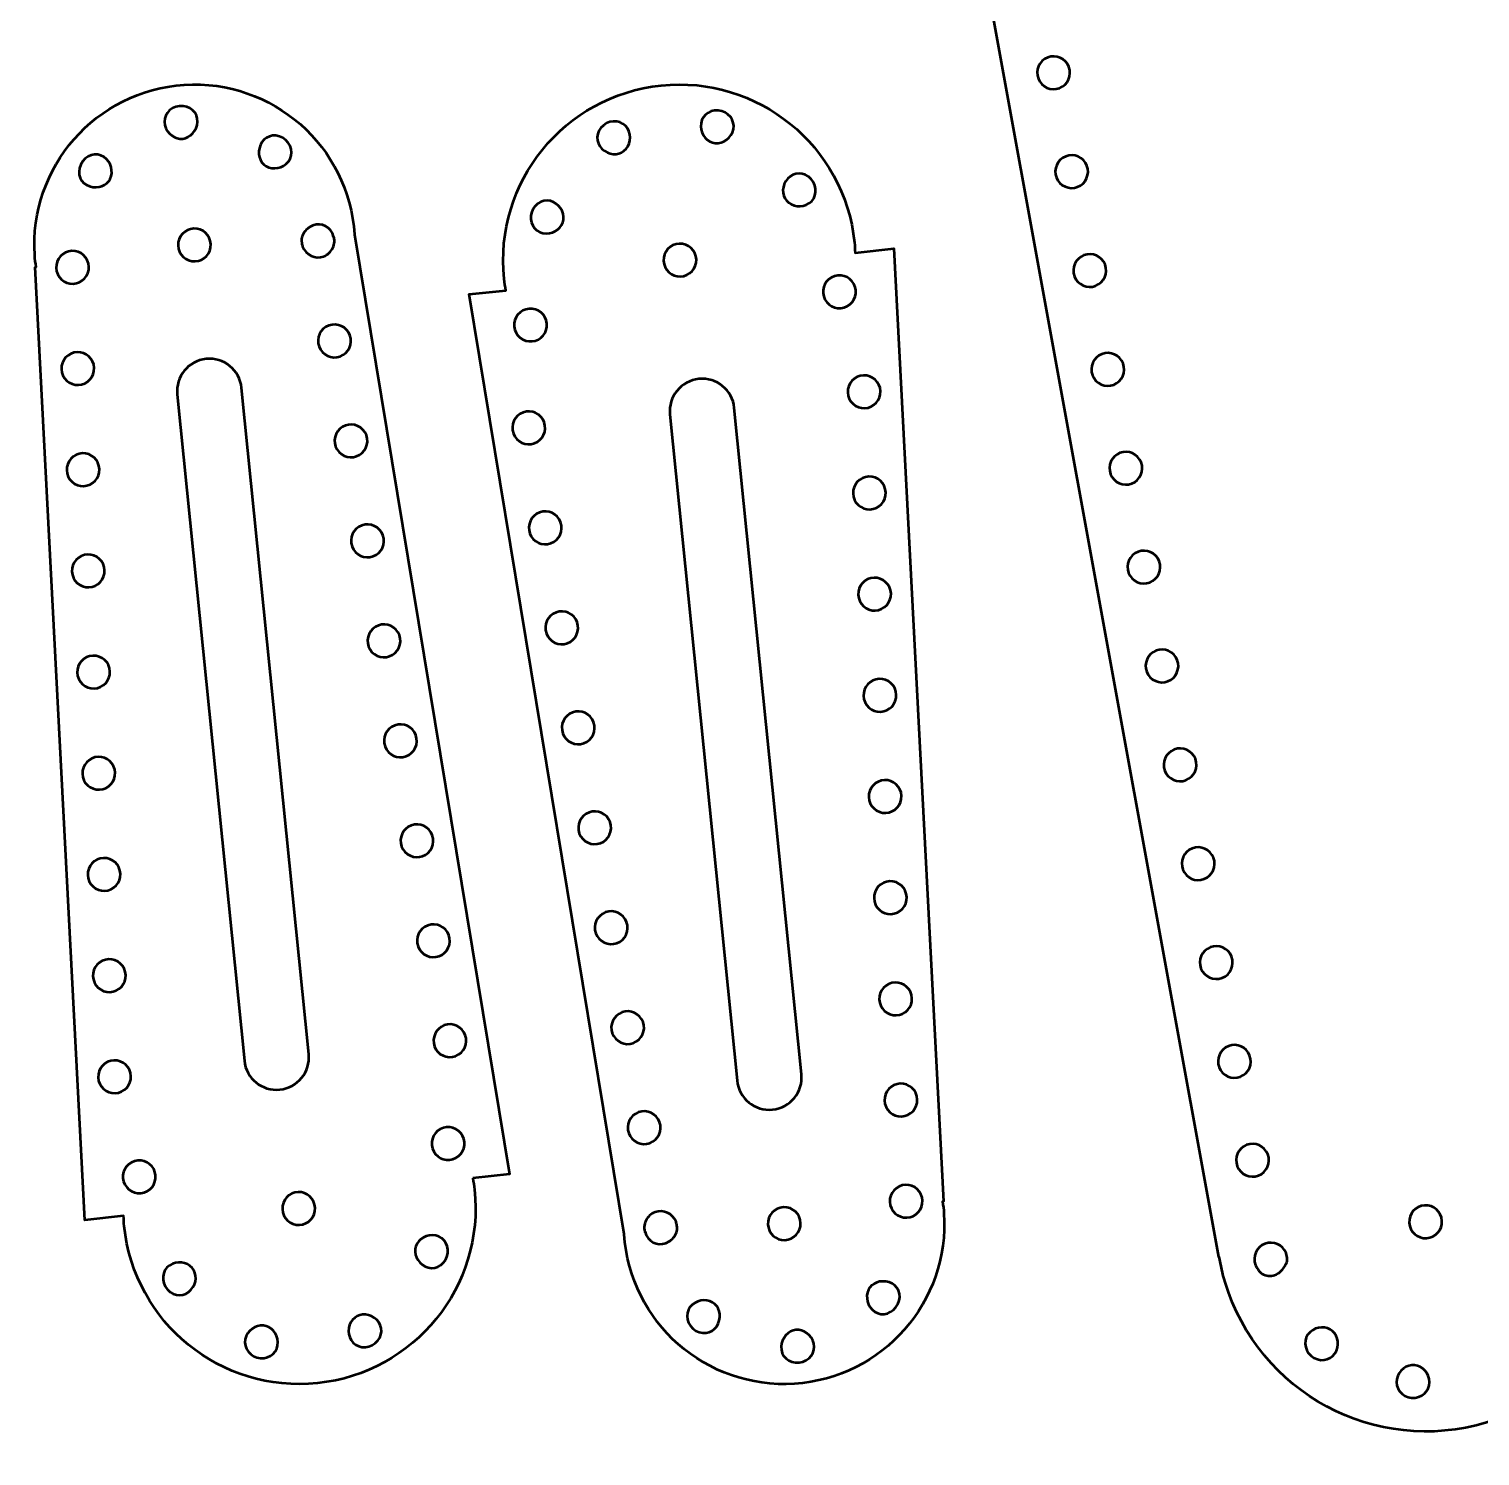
# Model space of a CAD drawing. Header units: inches. Extents: x 1.8 to 45.8, y -63.5 to -2.9.
# Drawn here: x 16.29 to 24.56, y -29.61 to -21.47 of the extents above; entities that cross this region are included whole.
import ezdxf

# ---------------------------------------------------------------- set-up
doc = ezdxf.new("R2010")
doc.units = ezdxf.units.IN
doc.header["$MEASUREMENT"] = 0
doc.layers.add('1', color=7, linetype='Continuous')
doc.layers.add('7', color=7, linetype='Continuous')

# ---------------------------------------------------------------- blocks, each defined once
blk = doc.blocks.new('block 55')
at = {"layer": '1', "color": 140, "lineweight": 50, "true_color": 0x00aeef}
blk.add_open_spline([(22.1651, -21.8105), (22.117, -21.829), (22.0629, -21.805), (22.0443, -21.7568), (22.0258, -21.7087), (22.0495, -21.6545), (22.0978, -21.636), (22.1459, -21.6174), (22.2, -21.6413), (22.2185, -21.6896), (22.2373, -21.7378), (22.2132, -21.792), (22.1651, -21.8105)], degree=3, knots=[0, 0, 0, 0, 1, 1, 1, 2, 2, 2, 3, 3, 3, 4, 4, 4, 4], dxfattribs=at)
blk = doc.blocks.new('block 56')
at = {"layer": '1', "color": 140, "lineweight": 50, "true_color": 0x00aeef}
blk.add_open_spline([(22.2681, -22.3741), (22.2199, -22.3926), (22.1657, -22.3687), (22.1472, -22.3204), (22.1287, -22.2723), (22.1524, -22.2181), (22.2009, -22.1996), (22.2488, -22.181), (22.303, -22.2048), (22.3215, -22.2532), (22.3402, -22.3014), (22.3162, -22.3555), (22.2681, -22.3741)], degree=3, knots=[0, 0, 0, 0, 1, 1, 1, 2, 2, 2, 3, 3, 3, 4, 4, 4, 4], dxfattribs=at)
blk = doc.blocks.new('block 57')
at = {"layer": '1', "color": 140, "lineweight": 50, "true_color": 0x00aeef}
blk.add_open_spline([(22.371, -22.9376), (22.3229, -22.9562), (22.2688, -22.9322), (22.2503, -22.8839), (22.2318, -22.8359), (22.2555, -22.7818), (22.3038, -22.7632), (22.3518, -22.7446), (22.4061, -22.7684), (22.4246, -22.8167), (22.4432, -22.865), (22.4192, -22.9191), (22.371, -22.9376)], degree=3, knots=[0, 0, 0, 0, 1, 1, 1, 2, 2, 2, 3, 3, 3, 4, 4, 4, 4], dxfattribs=at)
blk = doc.blocks.new('block 58')
at = {"layer": '1', "color": 140, "lineweight": 50, "true_color": 0x00aeef}
blk.add_open_spline([(22.474, -23.5012), (22.4259, -23.5198), (22.3718, -23.4958), (22.3532, -23.4475), (22.3348, -23.3995), (22.3585, -23.3453), (22.4069, -23.3267), (22.4549, -23.3082), (22.509, -23.332), (22.5276, -23.3803), (22.5463, -23.4285), (22.5222, -23.4827), (22.474, -23.5012)], degree=3, knots=[0, 0, 0, 0, 1, 1, 1, 2, 2, 2, 3, 3, 3, 4, 4, 4, 4], dxfattribs=at)
blk = doc.blocks.new('block 59')
at = {"layer": '1', "color": 140, "lineweight": 50, "true_color": 0x00aeef}
blk.add_open_spline([(22.5771, -24.0647), (22.529, -24.0834), (22.4748, -24.0594), (22.4563, -24.0111), (22.4378, -23.9631), (22.4615, -23.9089), (22.5099, -23.8903), (22.5579, -23.8717), (22.6121, -23.8956), (22.6306, -23.9438), (22.6493, -23.9921), (22.6253, -24.0463), (22.5771, -24.0647)], degree=3, knots=[0, 0, 0, 0, 1, 1, 1, 2, 2, 2, 3, 3, 3, 4, 4, 4, 4], dxfattribs=at)
blk = doc.blocks.new('block 60')
at = {"layer": '1', "color": 140, "lineweight": 50, "true_color": 0x00aeef}
blk.add_open_spline([(22.6801, -24.6284), (22.632, -24.6469), (22.5779, -24.623), (22.5593, -24.5747), (22.5408, -24.5266), (22.5645, -24.4725), (22.613, -24.4539), (22.6609, -24.4353), (22.7151, -24.4592), (22.7337, -24.5075), (22.7523, -24.5557), (22.7284, -24.6098), (22.6801, -24.6284)], degree=3, knots=[0, 0, 0, 0, 1, 1, 1, 2, 2, 2, 3, 3, 3, 4, 4, 4, 4], dxfattribs=at)
blk = doc.blocks.new('block 61')
at = {"layer": '1', "color": 140, "lineweight": 50, "true_color": 0x00aeef}
blk.add_open_spline([(22.7832, -25.1919), (22.7351, -25.2105), (22.681, -25.1865), (22.6624, -25.1383), (22.6439, -25.0902), (22.6677, -25.036), (22.716, -25.0174), (22.764, -24.9989), (22.8182, -25.0227), (22.8367, -25.071), (22.8555, -25.1193), (22.8314, -25.1734), (22.7832, -25.1919)], degree=3, knots=[0, 0, 0, 0, 1, 1, 1, 2, 2, 2, 3, 3, 3, 4, 4, 4, 4], dxfattribs=at)
blk = doc.blocks.new('block 62')
at = {"layer": '1', "color": 140, "lineweight": 50, "true_color": 0x00aeef}
blk.add_open_spline([(22.8864, -25.7555), (22.8383, -25.774), (22.7841, -25.7501), (22.7656, -25.7018), (22.7471, -25.6538), (22.7708, -25.5995), (22.8191, -25.581), (22.8671, -25.5625), (22.9213, -25.5863), (22.9399, -25.6346), (22.9586, -25.6828), (22.9346, -25.737), (22.8864, -25.7555)], degree=3, knots=[0, 0, 0, 0, 1, 1, 1, 2, 2, 2, 3, 3, 3, 4, 4, 4, 4], dxfattribs=at)
blk = doc.blocks.new('block 63')
at = {"layer": '1', "color": 140, "lineweight": 50, "true_color": 0x00aeef}
blk.add_open_spline([(22.9895, -26.319), (22.9414, -26.3376), (22.8873, -26.3136), (22.8688, -26.2654), (22.8503, -26.2173), (22.874, -26.1631), (22.9223, -26.1446), (22.9702, -26.126), (23.0245, -26.1498), (23.043, -26.1981), (23.0617, -26.2464), (23.0377, -26.3005), (22.9895, -26.319)], degree=3, knots=[0, 0, 0, 0, 1, 1, 1, 2, 2, 2, 3, 3, 3, 4, 4, 4, 4], dxfattribs=at)
blk = doc.blocks.new('block 64')
at = {"layer": '1', "color": 140, "lineweight": 50, "true_color": 0x00aeef}
blk.add_open_spline([(23.0928, -26.8825), (23.0446, -26.9012), (22.9905, -26.8772), (22.9719, -26.8289), (22.9534, -26.7809), (22.9772, -26.7266), (23.0255, -26.7081), (23.0735, -26.6895), (23.1276, -26.7133), (23.1461, -26.7617), (23.165, -26.8099), (23.1409, -26.8641), (23.0928, -26.8825)], degree=3, knots=[0, 0, 0, 0, 1, 1, 1, 2, 2, 2, 3, 3, 3, 4, 4, 4, 4], dxfattribs=at)
blk = doc.blocks.new('block 65')
at = {"layer": '1', "color": 140, "lineweight": 50, "true_color": 0x00aeef}
blk.add_open_spline([(23.1961, -27.446), (23.1479, -27.4647), (23.0939, -27.4407), (23.0752, -27.3924), (23.0567, -27.3445), (23.0805, -27.2903), (23.1288, -27.2717), (23.1768, -27.253), (23.2309, -27.2769), (23.2495, -27.3252), (23.2682, -27.3734), (23.2443, -27.4275), (23.1961, -27.446)], degree=3, knots=[0, 0, 0, 0, 1, 1, 1, 2, 2, 2, 3, 3, 3, 4, 4, 4, 4], dxfattribs=at)
blk = doc.blocks.new('block 66')
at = {"layer": '1', "color": 140, "lineweight": 50, "true_color": 0x00aeef}
blk.add_open_spline([(23.2996, -28.0095), (23.2515, -28.0282), (23.1973, -28.0043), (23.1786, -27.9561), (23.1602, -27.908), (23.1839, -27.8538), (23.2322, -27.8352), (23.2802, -27.8165), (23.3344, -27.8403), (23.353, -27.8886), (23.3717, -27.9369), (23.3477, -27.991), (23.2996, -28.0095)], degree=3, knots=[0, 0, 0, 0, 1, 1, 1, 2, 2, 2, 3, 3, 3, 4, 4, 4, 4], dxfattribs=at)
blk = doc.blocks.new('block 67')
at = {"layer": '1', "color": 140, "lineweight": 50, "true_color": 0x00aeef}
blk.add_open_spline([(23.4088, -28.5689), (23.3864, -28.5817), (23.3611, -28.5847), (23.3377, -28.5774), (23.326, -28.5739), (23.3147, -28.5663), (23.3047, -28.5565), (23.3021, -28.5542), (23.2993, -28.548), (23.2972, -28.5449), (23.2972, -28.5449), (23.2917, -28.537), (23.2917, -28.537), (23.2883, -28.5316), (23.2853, -28.5259), (23.2829, -28.5198), (23.2641, -28.4715), (23.2877, -28.4173), (23.336, -28.3987), (23.384, -28.3799), (23.4383, -28.4036), (23.4569, -28.4518), (23.4617, -28.4637), (23.4637, -28.4761), (23.4634, -28.4881), (23.4629, -28.4991), (23.4608, -28.515), (23.4548, -28.5174), (23.4463, -28.5354), (23.4311, -28.5561), (23.4088, -28.5689)], degree=3, knots=[0, 0, 0, 0, 1, 1, 1, 2, 2, 2, 3, 3, 3, 4, 4, 4, 5, 5, 5, 6, 6, 6, 7, 7, 7, 8, 8, 8, 9, 9, 9, 10, 10, 10, 10], dxfattribs=at)
blk = doc.blocks.new('block 68')
at = {"layer": '1', "color": 140, "lineweight": 50, "true_color": 0x00aeef}
blk.add_open_spline([(23.7439, -29.0084), (23.7237, -29.0556), (23.6666, -29.0773), (23.6164, -29.0489), (23.5664, -29.0206), (23.5512, -28.9574), (23.5819, -28.9159), (23.6123, -28.8741), (23.669, -28.864), (23.7089, -28.8866), (23.7488, -28.9093), (23.7643, -28.9609), (23.7439, -29.0084)], degree=3, knots=[0, 0, 0, 0, 1, 1, 1, 2, 2, 2, 3, 3, 3, 4, 4, 4, 4], dxfattribs=at)
blk = doc.blocks.new('block 69')
at = {"layer": '1', "color": 140, "lineweight": 50, "true_color": 0x00aeef}
blk.add_open_spline([(24.273, -29.1688), (24.2843, -29.2189), (24.2507, -29.2699), (24.1933, -29.2761), (24.1361, -29.2825), (24.0869, -29.24), (24.0875, -29.1883), (24.0878, -29.1368), (24.1281, -29.0953), (24.1735, -29.0904), (24.2191, -29.0856), (24.2618, -29.1182), (24.273, -29.1688)], degree=3, knots=[0, 0, 0, 0, 1, 1, 1, 2, 2, 2, 3, 3, 3, 4, 4, 4, 4], dxfattribs=at)
blk = doc.blocks.new('block 199')
at = {"layer": '7', "color": 156, "lineweight": 50, "true_color": 0x00456a}
for points, knots in [([(18.8192, -28.0251), (18.8192, -28.0251), (19.0287, -28.0025), (19.0287, -28.0025), (19.0287, -28.0025), (18.1447, -22.6444), (18.1447, -22.6444), (18.1119, -22.1409), (17.6772, -21.7592), (17.1734, -21.7918), (16.6699, -21.8248), (16.2882, -22.2595), (16.3208, -22.7633), (16.3223, -22.7859), (16.3255, -22.8078), (16.3286, -22.83), (16.3286, -22.83), (16.3228, -22.8306), (16.3228, -22.8306), (16.3228, -22.8306), (16.6066, -28.2631), (16.6066, -28.2631), (16.6066, -28.2631), (16.8277, -28.2393), (16.8277, -28.2393), (16.8286, -28.2589), (16.8289, -28.2783), (16.831, -28.2981), (16.8885, -28.85), (17.3825, -29.2506), (17.9343, -29.1931), (18.4861, -29.1355), (18.8868, -28.6415), (18.8293, -28.0897), (18.827, -28.0677), (18.8229, -28.0465), (18.8192, -28.0251)], [0, 0, 0, 0, 1, 1, 1, 2, 2, 2, 3, 3, 3, 4, 4, 4, 5, 5, 5, 6, 6, 6, 7, 7, 7, 8, 8, 8, 9, 9, 9, 10, 10, 10, 11, 11, 11, 12, 12, 12, 12]), ([(17.7188, -27.5199), (17.7187, -27.52), (17.7186, -27.52), (17.7183, -27.52), (17.6169, -27.5302), (17.5265, -27.4564), (17.5162, -27.355), (17.5162, -27.355), (17.1333, -23.5567), (17.1333, -23.5567), (17.123, -23.4555), (17.1967, -23.3653), (17.2978, -23.3548), (17.2979, -23.3548), (17.2981, -23.3548), (17.2984, -23.3547), (17.3997, -23.3444), (17.4902, -23.4184), (17.5004, -23.5197), (17.5004, -23.5197), (17.8833, -27.3179), (17.8833, -27.3179), (17.8936, -27.4191), (17.82, -27.5094), (17.7188, -27.5199)], [0, 0, 0, 0, 1, 1, 1, 2, 2, 2, 3, 3, 3, 4, 4, 4, 5, 5, 5, 6, 6, 6, 7, 7, 7, 8, 8, 8, 8])]:
    blk.add_open_spline(points, degree=3, knots=knots, dxfattribs=at)
blk = doc.blocks.new('block 198')
at = {"layer": '7'}
blk.add_blockref('block 199', (0, 0), dxfattribs=at)
blk = doc.blocks.new('block 197')
at = {"layer": '7'}
blk.add_blockref('block 198', (0, 0), dxfattribs=at)
blk = doc.blocks.new('block 196')
at = {"layer": '7'}
blk.add_blockref('block 197', (0, 0), dxfattribs=at)
blk = doc.blocks.new('block 203')
at = {"layer": '7', "color": 156, "lineweight": 50, "true_color": 0x00456a}
for points, knots in [([(21.506, -28.2251), (21.5045, -28.2025), (21.5014, -28.1806), (21.4982, -28.1585), (21.4982, -28.1585), (21.504, -28.1578), (21.504, -28.1578), (21.504, -28.1578), (21.2203, -22.7253), (21.2203, -22.7253), (21.2203, -22.7253), (20.9991, -22.7491), (20.9991, -22.7491), (20.9982, -22.7295), (20.9979, -22.7101), (20.9959, -22.6903), (20.9383, -22.1385), (20.4443, -21.7378), (19.8925, -21.7954), (19.3407, -21.8529), (18.9401, -22.347), (18.9976, -22.8987), (18.9999, -22.9207), (19.004, -22.942), (19.0076, -22.9634), (19.0076, -22.9634), (18.7981, -22.9859), (18.7981, -22.9859), (18.7981, -22.9859), (19.6821, -28.344), (19.6821, -28.344), (19.7149, -28.8475), (20.1496, -29.2292), (20.6534, -29.1966), (21.157, -29.1636), (21.5386, -28.7289), (21.506, -28.2251)], [0, 0, 0, 0, 1, 1, 1, 2, 2, 2, 3, 3, 3, 4, 4, 4, 5, 5, 5, 6, 6, 6, 7, 7, 7, 8, 8, 8, 9, 9, 9, 10, 10, 10, 11, 11, 11, 12, 12, 12, 12]), ([(20.5291, -27.6336), (20.5289, -27.6337), (20.5287, -27.6337), (20.5285, -27.6337), (20.4272, -27.644), (20.3366, -27.57), (20.3265, -27.4687), (20.3265, -27.4687), (19.9435, -23.6705), (19.9435, -23.6705), (19.9333, -23.5693), (20.0069, -23.479), (20.108, -23.4685), (20.1081, -23.4684), (20.1083, -23.4684), (20.1085, -23.4684), (20.2099, -23.4582), (20.3004, -23.532), (20.3106, -23.6335), (20.3106, -23.6335), (20.6935, -27.4317), (20.6935, -27.4317), (20.7038, -27.5329), (20.6301, -27.6231), (20.5291, -27.6336)], [0, 0, 0, 0, 1, 1, 1, 2, 2, 2, 3, 3, 3, 4, 4, 4, 5, 5, 5, 6, 6, 6, 7, 7, 7, 8, 8, 8, 8])]:
    blk.add_open_spline(points, degree=3, knots=knots, dxfattribs=at)
blk = doc.blocks.new('block 202')
at = {"layer": '7'}
blk.add_blockref('block 203', (0, 0), dxfattribs=at)
blk = doc.blocks.new('block 201')
at = {"layer": '7'}
blk.add_blockref('block 202', (0, 0), dxfattribs=at)
blk = doc.blocks.new('block 200')
at = {"layer": '7'}
blk.add_blockref('block 201', (0, 0), dxfattribs=at)

msp = doc.modelspace()

# ---------------------------------------------------------------- linework, layer by layer
at = {"layer": '1', "color": 140, "lineweight": 50, "true_color": 0x00aeef}
for points, knots in [([(25.9463, -20.3464), (25.6044, -19.2103), (24.4062, -18.5665), (23.2701, -18.9085), (22.2485, -19.2161), (21.6254, -20.2159), (21.7589, -21.2404), (21.7589, -21.2404), (21.7564, -21.2405), (21.7564, -21.2405), (21.7564, -21.2405), (21.7709, -21.3195), (21.7709, -21.3195), (21.7749, -21.3433), (21.779, -21.3674), (21.784, -21.3915), (21.784, -21.3915), (23.0744, -28.4727), (23.0744, -28.4727), (23.0744, -28.4727), (23.0764, -28.4726), (23.0764, -28.4726), (23.0847, -28.5207), (23.0949, -28.5687), (23.1093, -28.6167), (23.2998, -29.2495), (23.9673, -29.6082), (24.6002, -29.4177), (25.1396, -29.2553), (25.4784, -28.7463), (25.4492, -28.2078), (25.4492, -28.2078), (26.034, -21.1042), (26.034, -21.1042), (26.034, -21.1042), (26.0333, -21.1043), (26.0333, -21.1043), (26.0495, -20.8552), (26.0224, -20.5994), (25.9463, -20.3464)], [0, 0, 0, 0, 1, 1, 1, 2, 2, 2, 3, 3, 3, 4, 4, 4, 5, 5, 5, 6, 6, 6, 7, 7, 7, 8, 8, 8, 9, 9, 9, 10, 10, 10, 11, 11, 11, 12, 12, 12, 13, 13, 13, 13]), ([(24.2587, -28.3666), (24.2071, -28.3698), (24.1628, -28.3308), (24.1596, -28.279), (24.1565, -28.2277), (24.1955, -28.1832), (24.247, -28.18), (24.2985, -28.1768), (24.3429, -28.2159), (24.3461, -28.2674), (24.3493, -28.3191), (24.3102, -28.3634), (24.2587, -28.3666)], [0, 0, 0, 0, 1, 1, 1, 2, 2, 2, 3, 3, 3, 4, 4, 4, 4])]:
    msp.add_open_spline(points, degree=3, knots=knots, dxfattribs=at)
at = {"layer": '7', "color": 156, "lineweight": 50, "true_color": 0x00456a}
for points, knots in [([(17.0692, -22.0387), (17.0472, -21.9923), (17.0694, -21.9348), (17.1262, -21.9171), (17.1828, -21.8994), (17.2402, -21.9335), (17.2477, -21.9847), (17.2553, -22.0356), (17.2229, -22.0826), (17.1806, -22.0957), (17.1385, -22.1088), (17.0914, -22.0855), (17.0692, -22.0387)], [0, 0, 0, 0, 1, 1, 1, 2, 2, 2, 3, 3, 3, 4, 4, 4, 4]), ([(19.5559, -22.1566), (19.5187, -22.1212), (19.5185, -22.0597), (19.5641, -22.0228), (19.6095, -21.9859), (19.6748, -21.9956), (19.7013, -22.0398), (19.7283, -22.0839), (19.716, -22.14), (19.6813, -22.1684), (19.6462, -22.1966), (19.5934, -22.1923), (19.5559, -22.1566)], [0, 0, 0, 0, 1, 1, 1, 2, 2, 2, 3, 3, 3, 4, 4, 4, 4]), ([(20.1195, -22.0287), (20.1172, -21.9774), (20.1596, -21.9329), (20.2181, -21.938), (20.2764, -21.9428), (20.3167, -21.995), (20.3052, -22.0454), (20.294, -22.0958), (20.2463, -22.1277), (20.2016, -22.124), (20.1567, -22.1202), (20.1216, -22.0803), (20.1195, -22.0287)], [0, 0, 0, 0, 1, 1, 1, 2, 2, 2, 3, 3, 3, 4, 4, 4, 4]), ([(17.6076, -22.1347), (17.627, -22.0871), (17.6843, -22.0647), (17.7357, -22.0945), (17.7864, -22.1244), (17.8009, -22.1891), (17.768, -22.2295), (17.7359, -22.2698), (17.6793, -22.2776), (17.6409, -22.2555), (17.6027, -22.233), (17.5879, -22.1829), (17.6076, -22.1347)], [0, 0, 0, 0, 1, 1, 1, 2, 2, 2, 3, 3, 3, 4, 4, 4, 4]), ([(16.6339, -22.3703), (16.585, -22.3552), (16.5574, -22.2997), (16.5832, -22.2459), (16.609, -22.1927), (16.6726, -22.173), (16.7155, -22.2027), (16.7581, -22.2317), (16.7702, -22.2876), (16.7514, -22.3274), (16.732, -22.367), (16.6835, -22.3859), (16.6339, -22.3703)], [0, 0, 0, 0, 1, 1, 1, 2, 2, 2, 3, 3, 3, 4, 4, 4, 4]), ([(20.6149, -22.3265), (20.6487, -22.2878), (20.7101, -22.2849), (20.7489, -22.3289), (20.7876, -22.3725), (20.7809, -22.4382), (20.7377, -22.4667), (20.6949, -22.4956), (20.6385, -22.4858), (20.6087, -22.4522), (20.5788, -22.4184), (20.5808, -22.3655), (20.6149, -22.3265)], [0, 0, 0, 0, 1, 1, 1, 2, 2, 2, 3, 3, 3, 4, 4, 4, 4]), ([(19.237, -22.6388), (19.1856, -22.6388), (19.143, -22.5944), (19.1506, -22.5362), (19.1581, -22.4783), (19.2119, -22.4401), (19.2618, -22.4539), (19.3116, -22.4672), (19.3415, -22.5164), (19.3358, -22.5608), (19.3299, -22.6054), (19.2887, -22.6387), (19.237, -22.6388)], [0, 0, 0, 0, 1, 1, 1, 2, 2, 2, 3, 3, 3, 4, 4, 4, 4]), ([(17.9076, -22.594), (17.9551, -22.5748), (18.0116, -22.6009), (18.0254, -22.6582), (18.0258, -22.652), (18.0281, -22.6633), (18.0288, -22.6683), (18.0298, -22.6744), (18.03, -22.6805), (18.0297, -22.6866), (18.0291, -22.6987), (18.0262, -22.7106), (18.0212, -22.7214), (18.0112, -22.7431), (17.9928, -22.7611), (17.9684, -22.7698), (17.9202, -22.7875), (17.8664, -22.7628), (17.8487, -22.7142), (17.8465, -22.7081), (17.8449, -22.7019), (17.844, -22.6958), (17.8435, -22.6928), (17.8432, -22.6897), (17.843, -22.6866), (17.8427, -22.6836), (17.8424, -22.6809), (17.8423, -22.6768), (17.8423, -22.6768), (17.8422, -22.6712), (17.8422, -22.6712), (17.8422, -22.6712), (17.8425, -22.6692), (17.8425, -22.6692), (17.844, -22.6587), (17.8482, -22.6485), (17.8538, -22.6389), (17.8646, -22.62), (17.8838, -22.603), (17.9076, -22.594)], [0, 0, 0, 0, 1, 1, 1, 2, 2, 2, 3, 3, 3, 4, 4, 4, 5, 5, 5, 6, 6, 6, 7, 7, 7, 8, 8, 8, 9, 9, 9, 10, 10, 10, 11, 11, 11, 12, 12, 12, 13, 13, 13, 13]), ([(17.2353, -22.7978), (17.1838, -22.7999), (17.1402, -22.7599), (17.1381, -22.7081), (17.136, -22.6567), (17.1759, -22.6132), (17.2277, -22.6111), (17.2793, -22.6088), (17.3228, -22.6489), (17.3248, -22.7005), (17.327, -22.7523), (17.2868, -22.7957), (17.2353, -22.7978)], [0, 0, 0, 0, 1, 1, 1, 2, 2, 2, 3, 3, 3, 4, 4, 4, 4]), ([(16.5585, -22.9233), (16.5083, -22.9354), (16.4577, -22.9048), (16.4456, -22.8545), (16.4335, -22.8044), (16.4638, -22.7539), (16.5143, -22.7416), (16.5643, -22.7293), (16.6148, -22.7598), (16.627, -22.8102), (16.6394, -22.8604), (16.6087, -22.9111), (16.5585, -22.9233)], [0, 0, 0, 0, 1, 1, 1, 2, 2, 2, 3, 3, 3, 4, 4, 4, 4]), ([(19.9967, -22.6976), (20.0483, -22.6955), (20.0918, -22.7355), (20.0939, -22.7873), (20.096, -22.8387), (20.0561, -22.8824), (20.0043, -22.8845), (19.9528, -22.8867), (19.9093, -22.8466), (19.9072, -22.795), (19.905, -22.7432), (19.9452, -22.6996), (19.9967, -22.6976)], [0, 0, 0, 0, 1, 1, 1, 2, 2, 2, 3, 3, 3, 4, 4, 4, 4]), ([(20.8203, -22.9988), (20.8052, -22.9494), (20.8331, -22.8971), (20.8826, -22.8822), (20.932, -22.8673), (20.9843, -22.895), (20.9992, -22.9445), (21.0142, -22.9938), (20.9864, -23.046), (20.9369, -23.061), (20.8874, -23.0761), (20.8352, -23.0481), (20.8203, -22.9988)], [0, 0, 0, 0, 1, 1, 1, 2, 2, 2, 3, 3, 3, 4, 4, 4, 4]), ([(19.059, -23.1881), (19.044, -23.1387), (19.0719, -23.0866), (19.1213, -23.0717), (19.1707, -23.0567), (19.223, -23.0844), (19.238, -23.1339), (19.2529, -23.1832), (19.2251, -23.2355), (19.1756, -23.2504), (19.1261, -23.2655), (19.0739, -23.2376), (19.059, -23.1881)], [0, 0, 0, 0, 1, 1, 1, 2, 2, 2, 3, 3, 3, 4, 4, 4, 4]), ([(17.9983, -23.1641), (18.0467, -23.1464), (18.1005, -23.1712), (18.1182, -23.2198), (18.1359, -23.2682), (18.1112, -23.322), (18.0625, -23.3397), (18.0141, -23.3575), (17.9605, -23.3327), (17.9427, -23.2841), (17.9249, -23.2353), (17.9498, -23.1817), (17.9983, -23.1641)], [0, 0, 0, 0, 1, 1, 1, 2, 2, 2, 3, 3, 3, 4, 4, 4, 4]), ([(16.5884, -23.5), (16.5383, -23.5122), (16.4878, -23.4816), (16.4756, -23.4312), (16.4635, -23.3812), (16.4939, -23.3305), (16.5443, -23.3184), (16.5943, -23.3061), (16.6449, -23.3367), (16.6571, -23.3869), (16.6694, -23.4373), (16.6387, -23.4879), (16.5884, -23.5)], [0, 0, 0, 0, 1, 1, 1, 2, 2, 2, 3, 3, 3, 4, 4, 4, 4]), ([(21.0286, -23.4509), (21.0788, -23.4387), (21.1294, -23.4694), (21.1415, -23.5196), (21.1537, -23.5697), (21.1233, -23.6204), (21.0729, -23.6326), (21.0229, -23.6448), (20.9723, -23.6142), (20.96, -23.5639), (20.9477, -23.5136), (20.9785, -23.463), (21.0286, -23.4509)], [0, 0, 0, 0, 1, 1, 1, 2, 2, 2, 3, 3, 3, 4, 4, 4, 4]), ([(19.1705, -23.8353), (19.122, -23.853), (19.0682, -23.8282), (19.0504, -23.7795), (19.0329, -23.7312), (19.0575, -23.6775), (19.1062, -23.6597), (19.1545, -23.6419), (19.2083, -23.6667), (19.226, -23.7153), (19.2438, -23.7639), (19.2189, -23.8177), (19.1705, -23.8353)], [0, 0, 0, 0, 1, 1, 1, 2, 2, 2, 3, 3, 3, 4, 4, 4, 4]), ([(18.0923, -23.7339), (18.1408, -23.7162), (18.1945, -23.741), (18.2122, -23.7897), (18.2298, -23.838), (18.2052, -23.8919), (18.1565, -23.9095), (18.1082, -23.9273), (18.0545, -23.9026), (18.0368, -23.8539), (18.019, -23.8053), (18.0439, -23.7516), (18.0923, -23.7339)], [0, 0, 0, 0, 1, 1, 1, 2, 2, 2, 3, 3, 3, 4, 4, 4, 4]), ([(16.6184, -24.0768), (16.5683, -24.089), (16.5178, -24.0583), (16.5056, -24.0081), (16.4934, -23.958), (16.5239, -23.9073), (16.5742, -23.8951), (16.6242, -23.8828), (16.6749, -23.9135), (16.6871, -23.9638), (16.6994, -24.0141), (16.6686, -24.0646), (16.6184, -24.0768)], [0, 0, 0, 0, 1, 1, 1, 2, 2, 2, 3, 3, 3, 4, 4, 4, 4]), ([(21.0587, -24.0276), (21.1087, -24.0154), (21.1594, -24.0461), (21.1715, -24.0964), (21.1837, -24.1464), (21.1532, -24.1971), (21.1028, -24.2093), (21.0529, -24.2216), (21.0022, -24.191), (20.99, -24.1406), (20.9777, -24.0903), (21.0085, -24.0397), (21.0587, -24.0276)], [0, 0, 0, 0, 1, 1, 1, 2, 2, 2, 3, 3, 3, 4, 4, 4, 4]), ([(19.2644, -24.4051), (19.2159, -24.4229), (19.1622, -24.398), (19.1445, -24.3495), (19.1269, -24.301), (19.1515, -24.2472), (19.2001, -24.2296), (19.2485, -24.2118), (19.3022, -24.2366), (19.32, -24.2852), (19.3378, -24.3338), (19.3129, -24.3875), (19.2644, -24.4051)], [0, 0, 0, 0, 1, 1, 1, 2, 2, 2, 3, 3, 3, 4, 4, 4, 4]), ([(18.1864, -24.3038), (18.2349, -24.2861), (18.2885, -24.311), (18.3062, -24.3595), (18.3239, -24.408), (18.2993, -24.4618), (18.2506, -24.4794), (18.2022, -24.4972), (18.1485, -24.4724), (18.1307, -24.4238), (18.1129, -24.3752), (18.1379, -24.3214), (18.1864, -24.3038)], [0, 0, 0, 0, 1, 1, 1, 2, 2, 2, 3, 3, 3, 4, 4, 4, 4]), ([(16.6484, -24.6536), (16.5983, -24.6659), (16.5478, -24.6352), (16.5355, -24.5849), (16.5233, -24.5348), (16.5538, -24.4841), (16.6042, -24.4719), (16.6542, -24.4597), (16.7049, -24.4902), (16.717, -24.5406), (16.7293, -24.5908), (16.6986, -24.6414), (16.6484, -24.6536)], [0, 0, 0, 0, 1, 1, 1, 2, 2, 2, 3, 3, 3, 4, 4, 4, 4]), ([(21.0886, -24.6045), (21.1387, -24.5923), (21.1893, -24.623), (21.2015, -24.6732), (21.2136, -24.7232), (21.1831, -24.7739), (21.1328, -24.7861), (21.0827, -24.7983), (21.0321, -24.7677), (21.0199, -24.7174), (21.0077, -24.6672), (21.0384, -24.6166), (21.0886, -24.6045)], [0, 0, 0, 0, 1, 1, 1, 2, 2, 2, 3, 3, 3, 4, 4, 4, 4]), ([(19.3584, -24.975), (19.31, -24.9928), (19.2562, -24.9678), (19.2386, -24.9192), (19.2209, -24.8708), (19.2456, -24.8172), (19.2943, -24.7995), (19.3426, -24.7816), (19.3963, -24.8064), (19.414, -24.855), (19.4318, -24.9036), (19.4069, -24.9574), (19.3584, -24.975)], [0, 0, 0, 0, 1, 1, 1, 2, 2, 2, 3, 3, 3, 4, 4, 4, 4]), ([(18.2804, -24.8737), (18.3288, -24.8559), (18.3826, -24.8808), (18.4002, -24.9294), (18.4179, -24.9778), (18.3933, -25.0316), (18.3446, -25.0492), (18.2963, -25.067), (18.2425, -25.0423), (18.2248, -24.9937), (18.2069, -24.9451), (18.2318, -24.8914), (18.2804, -24.8737)], [0, 0, 0, 0, 1, 1, 1, 2, 2, 2, 3, 3, 3, 4, 4, 4, 4]), ([(16.6785, -25.2304), (16.6282, -25.2426), (16.5777, -25.2119), (16.5654, -25.1616), (16.5533, -25.1116), (16.5838, -25.0609), (16.6341, -25.0488), (16.6841, -25.0364), (16.7348, -25.0671), (16.747, -25.1174), (16.7594, -25.1677), (16.7286, -25.2183), (16.6785, -25.2304)], [0, 0, 0, 0, 1, 1, 1, 2, 2, 2, 3, 3, 3, 4, 4, 4, 4]), ([(21.1185, -25.1812), (21.1687, -25.169), (21.2192, -25.1997), (21.2314, -25.25), (21.2436, -25.3), (21.213, -25.3507), (21.1628, -25.3629), (21.1127, -25.3751), (21.062, -25.3445), (21.0499, -25.2943), (21.0375, -25.244), (21.0683, -25.1934), (21.1185, -25.1812)], [0, 0, 0, 0, 1, 1, 1, 2, 2, 2, 3, 3, 3, 4, 4, 4, 4]), ([(19.4525, -25.5449), (19.404, -25.5627), (19.3503, -25.5378), (19.3325, -25.4891), (19.3149, -25.4408), (19.3396, -25.387), (19.3883, -25.3693), (19.4366, -25.3516), (19.4903, -25.3763), (19.508, -25.4249), (19.5259, -25.4735), (19.5009, -25.5273), (19.4525, -25.5449)], [0, 0, 0, 0, 1, 1, 1, 2, 2, 2, 3, 3, 3, 4, 4, 4, 4]), ([(18.3744, -25.4435), (18.4228, -25.4257), (18.4765, -25.4506), (18.4943, -25.4993), (18.5119, -25.5476), (18.4872, -25.6014), (18.4386, -25.6191), (18.3903, -25.6368), (18.3365, -25.6121), (18.3188, -25.5635), (18.3009, -25.5149), (18.3259, -25.4612), (18.3744, -25.4435)], [0, 0, 0, 0, 1, 1, 1, 2, 2, 2, 3, 3, 3, 4, 4, 4, 4]), ([(16.7083, -25.8072), (16.6582, -25.8194), (16.6076, -25.7887), (16.5954, -25.7384), (16.5832, -25.6884), (16.6138, -25.6377), (16.6641, -25.6255), (16.7141, -25.6133), (16.7648, -25.6439), (16.7769, -25.6941), (16.7894, -25.7444), (16.7585, -25.795), (16.7083, -25.8072)], [0, 0, 0, 0, 1, 1, 1, 2, 2, 2, 3, 3, 3, 4, 4, 4, 4]), ([(21.1484, -25.758), (21.1986, -25.7458), (21.2492, -25.7765), (21.2614, -25.8268), (21.2736, -25.8768), (21.243, -25.9275), (21.1927, -25.9396), (21.1427, -25.952), (21.092, -25.9213), (21.0799, -25.871), (21.0675, -25.8207), (21.0983, -25.7701), (21.1484, -25.758)], [0, 0, 0, 0, 1, 1, 1, 2, 2, 2, 3, 3, 3, 4, 4, 4, 4]), ([(19.5465, -26.1147), (19.498, -26.1325), (19.4443, -26.1076), (19.4266, -26.059), (19.4089, -26.0106), (19.4336, -25.9568), (19.4822, -25.9392), (19.5306, -25.9214), (19.5843, -25.9462), (19.602, -25.9948), (19.6199, -26.0433), (19.595, -26.097), (19.5465, -26.1147)], [0, 0, 0, 0, 1, 1, 1, 2, 2, 2, 3, 3, 3, 4, 4, 4, 4]), ([(18.4684, -26.0134), (18.5168, -25.9956), (18.5706, -26.0206), (18.5883, -26.0692), (18.6059, -26.1176), (18.5813, -26.1713), (18.5326, -26.1889), (18.4843, -26.2068), (18.4305, -26.182), (18.4128, -26.1334), (18.395, -26.0848), (18.4199, -26.031), (18.4684, -26.0134)], [0, 0, 0, 0, 1, 1, 1, 2, 2, 2, 3, 3, 3, 4, 4, 4, 4]), ([(16.7383, -26.3839), (16.6881, -26.3961), (16.6375, -26.3655), (16.6254, -26.3152), (16.6132, -26.2652), (16.6437, -26.2145), (16.6941, -26.2023), (16.7441, -26.1901), (16.7947, -26.2207), (16.8069, -26.271), (16.8191, -26.3213), (16.7884, -26.3718), (16.7383, -26.3839)], [0, 0, 0, 0, 1, 1, 1, 2, 2, 2, 3, 3, 3, 4, 4, 4, 4]), ([(21.1784, -26.3348), (21.2285, -26.3226), (21.2791, -26.3533), (21.2913, -26.4036), (21.3035, -26.4536), (21.273, -26.5043), (21.2226, -26.5165), (21.1726, -26.5287), (21.122, -26.4982), (21.1099, -26.4478), (21.0975, -26.3976), (21.1283, -26.347), (21.1784, -26.3348)], [0, 0, 0, 0, 1, 1, 1, 2, 2, 2, 3, 3, 3, 4, 4, 4, 4]), ([(19.6405, -26.6846), (19.592, -26.7023), (19.5383, -26.6774), (19.5207, -26.6289), (19.5029, -26.5805), (19.5276, -26.5266), (19.5763, -26.509), (19.6246, -26.4912), (19.6784, -26.516), (19.6961, -26.5646), (19.7139, -26.6132), (19.689, -26.667), (19.6405, -26.6846)], [0, 0, 0, 0, 1, 1, 1, 2, 2, 2, 3, 3, 3, 4, 4, 4, 4]), ([(18.5625, -26.5833), (18.6109, -26.5655), (18.6646, -26.5904), (18.6823, -26.639), (18.7, -26.6874), (18.6753, -26.7412), (18.6267, -26.7588), (18.5783, -26.7766), (18.5247, -26.7519), (18.5068, -26.7032), (18.4891, -26.6546), (18.514, -26.6009), (18.5625, -26.5833)], [0, 0, 0, 0, 1, 1, 1, 2, 2, 2, 3, 3, 3, 4, 4, 4, 4]), ([(16.7682, -26.9608), (16.7181, -26.973), (16.6675, -26.9423), (16.6554, -26.892), (16.6432, -26.842), (16.6737, -26.7913), (16.724, -26.7791), (16.7739, -26.7668), (16.8246, -26.7974), (16.8369, -26.8478), (16.8491, -26.8981), (16.8184, -26.9487), (16.7682, -26.9608)], [0, 0, 0, 0, 1, 1, 1, 2, 2, 2, 3, 3, 3, 4, 4, 4, 4]), ([(21.2085, -26.9116), (21.2585, -26.8994), (21.309, -26.9301), (21.3212, -26.9803), (21.3334, -27.0304), (21.3029, -27.0811), (21.2527, -27.0933), (21.2026, -27.1056), (21.152, -27.0749), (21.1397, -27.0246), (21.1275, -26.9743), (21.1582, -26.9238), (21.2085, -26.9116)], [0, 0, 0, 0, 1, 1, 1, 2, 2, 2, 3, 3, 3, 4, 4, 4, 4]), ([(18.6564, -27.1531), (18.7048, -27.1354), (18.7586, -27.1602), (18.7764, -27.2089), (18.7939, -27.2572), (18.7693, -27.311), (18.7207, -27.3287), (18.6723, -27.3465), (18.6186, -27.3217), (18.6009, -27.2731), (18.5831, -27.2245), (18.6079, -27.1707), (18.6564, -27.1531)], [0, 0, 0, 0, 1, 1, 1, 2, 2, 2, 3, 3, 3, 4, 4, 4, 4]), ([(19.7345, -27.2545), (19.6861, -27.2722), (19.6324, -27.2474), (19.6147, -27.1987), (19.597, -27.1504), (19.6216, -27.0965), (19.6703, -27.0789), (19.7186, -27.0611), (19.7724, -27.0859), (19.79, -27.1345), (19.8079, -27.1831), (19.7829, -27.2368), (19.7345, -27.2545)], [0, 0, 0, 0, 1, 1, 1, 2, 2, 2, 3, 3, 3, 4, 4, 4, 4]), ([(16.7983, -27.5375), (16.7481, -27.5497), (16.6975, -27.519), (16.6853, -27.4688), (16.6731, -27.4187), (16.7036, -27.368), (16.7539, -27.3558), (16.804, -27.3437), (16.8546, -27.3742), (16.8668, -27.4245), (16.8791, -27.4748), (16.8483, -27.5254), (16.7983, -27.5375)], [0, 0, 0, 0, 1, 1, 1, 2, 2, 2, 3, 3, 3, 4, 4, 4, 4]), ([(21.2384, -27.4884), (21.2885, -27.4762), (21.3391, -27.5068), (21.3512, -27.5572), (21.3633, -27.6072), (21.3329, -27.658), (21.2825, -27.67), (21.2325, -27.6823), (21.1819, -27.6517), (21.1698, -27.6015), (21.1574, -27.5512), (21.1882, -27.5005), (21.2384, -27.4884)], [0, 0, 0, 0, 1, 1, 1, 2, 2, 2, 3, 3, 3, 4, 4, 4, 4]), ([(19.8286, -27.8243), (19.7801, -27.842), (19.7263, -27.8172), (19.7086, -27.7686), (19.691, -27.7202), (19.7156, -27.6664), (19.7643, -27.6487), (19.8127, -27.6309), (19.8664, -27.6557), (19.8841, -27.7044), (19.9019, -27.7531), (19.877, -27.8067), (19.8286, -27.8243)], [0, 0, 0, 0, 1, 1, 1, 2, 2, 2, 3, 3, 3, 4, 4, 4, 4]), ([(18.7679, -27.8003), (18.7828, -27.8497), (18.755, -27.9018), (18.7055, -27.9167), (18.6561, -27.9317), (18.6039, -27.904), (18.5889, -27.8545), (18.5739, -27.8052), (18.6017, -27.7529), (18.6512, -27.738), (18.7007, -27.7229), (18.7529, -27.7508), (18.7679, -27.8003)], [0, 0, 0, 0, 1, 1, 1, 2, 2, 2, 3, 3, 3, 4, 4, 4, 4]), ([(17.0065, -27.9896), (17.0216, -28.039), (16.9937, -28.0913), (16.9442, -28.1062), (16.8949, -28.1211), (16.8426, -28.0934), (16.8277, -28.0439), (16.8127, -27.9946), (16.8404, -27.9424), (16.89, -27.9274), (16.9394, -27.9123), (16.9917, -27.9403), (17.0065, -27.9896)], [0, 0, 0, 0, 1, 1, 1, 2, 2, 2, 3, 3, 3, 4, 4, 4, 4]), ([(17.8301, -28.2908), (17.7786, -28.293), (17.735, -28.253), (17.7329, -28.2011), (17.7309, -28.1497), (17.7707, -28.106), (17.8225, -28.1039), (17.8741, -28.1017), (17.9176, -28.1418), (17.9197, -28.1934), (17.9218, -28.2452), (17.8817, -28.2888), (17.8301, -28.2908)], [0, 0, 0, 0, 1, 1, 1, 2, 2, 2, 3, 3, 3, 4, 4, 4, 4]), ([(21.2683, -28.0651), (21.3185, -28.053), (21.3691, -28.0836), (21.3813, -28.1339), (21.3933, -28.184), (21.363, -28.2346), (21.3125, -28.2468), (21.2625, -28.2591), (21.212, -28.2286), (21.1999, -28.1782), (21.1874, -28.128), (21.2182, -28.0774), (21.2683, -28.0651)], [0, 0, 0, 0, 1, 1, 1, 2, 2, 2, 3, 3, 3, 4, 4, 4, 4]), ([(19.9192, -28.3944), (19.8717, -28.4136), (19.8152, -28.3876), (19.8014, -28.3302), (19.801, -28.3365), (19.7987, -28.3251), (19.798, -28.3201), (19.7971, -28.314), (19.7968, -28.3079), (19.7971, -28.3018), (19.7977, -28.2897), (19.8007, -28.2778), (19.8057, -28.267), (19.8156, -28.2453), (19.834, -28.2273), (19.8584, -28.2186), (19.9066, -28.2009), (19.9604, -28.2256), (19.9781, -28.2742), (19.9803, -28.2803), (19.982, -28.2865), (19.9829, -28.2926), (19.9833, -28.2956), (19.9837, -28.2987), (19.9839, -28.3018), (19.9841, -28.3048), (19.9844, -28.3075), (19.9846, -28.3116), (19.9846, -28.3116), (19.9847, -28.3172), (19.9847, -28.3172), (19.9847, -28.3172), (19.9843, -28.3192), (19.9843, -28.3192), (19.9828, -28.3297), (19.9787, -28.3399), (19.973, -28.3495), (19.9622, -28.3684), (19.9431, -28.3854), (19.9192, -28.3944)], [0, 0, 0, 0, 1, 1, 1, 2, 2, 2, 3, 3, 3, 4, 4, 4, 5, 5, 5, 6, 6, 6, 7, 7, 7, 8, 8, 8, 9, 9, 9, 10, 10, 10, 11, 11, 11, 12, 12, 12, 13, 13, 13, 13]), ([(20.5915, -28.1906), (20.643, -28.1885), (20.6866, -28.2285), (20.6887, -28.2803), (20.6909, -28.3317), (20.6509, -28.3753), (20.5992, -28.3774), (20.5476, -28.3796), (20.504, -28.3395), (20.502, -28.2879), (20.4998, -28.2361), (20.54, -28.1927), (20.5915, -28.1906)], [0, 0, 0, 0, 1, 1, 1, 2, 2, 2, 3, 3, 3, 4, 4, 4, 4]), ([(18.5899, -28.3497), (18.6413, -28.3497), (18.6838, -28.394), (18.6763, -28.4522), (18.6688, -28.5101), (18.615, -28.5483), (18.565, -28.5345), (18.5152, -28.5212), (18.4854, -28.4721), (18.491, -28.4277), (18.4969, -28.383), (18.5381, -28.3497), (18.5899, -28.3497)], [0, 0, 0, 0, 1, 1, 1, 2, 2, 2, 3, 3, 3, 4, 4, 4, 4]), ([(17.2119, -28.6619), (17.1781, -28.7006), (17.1168, -28.7035), (17.0779, -28.6595), (17.0392, -28.6159), (17.0459, -28.5502), (17.0891, -28.5217), (17.1319, -28.4928), (17.1884, -28.5026), (17.2182, -28.5362), (17.248, -28.57), (17.246, -28.623), (17.2119, -28.6619)], [0, 0, 0, 0, 1, 1, 1, 2, 2, 2, 3, 3, 3, 4, 4, 4, 4]), ([(21.1929, -28.6181), (21.2419, -28.6333), (21.2694, -28.6887), (21.2437, -28.7425), (21.2178, -28.7957), (21.1542, -28.8154), (21.1114, -28.7857), (21.0687, -28.7567), (21.0566, -28.7008), (21.0754, -28.6611), (21.0949, -28.6214), (21.1434, -28.6026), (21.1929, -28.6181)], [0, 0, 0, 0, 1, 1, 1, 2, 2, 2, 3, 3, 3, 4, 4, 4, 4]), ([(20.2192, -28.8537), (20.1998, -28.9013), (20.1425, -28.9237), (20.0911, -28.8939), (20.0404, -28.864), (20.0259, -28.7993), (20.0588, -28.7589), (20.0909, -28.7186), (20.1476, -28.7108), (20.186, -28.733), (20.2242, -28.7554), (20.2389, -28.8055), (20.2192, -28.8537)], [0, 0, 0, 0, 1, 1, 1, 2, 2, 2, 3, 3, 3, 4, 4, 4, 4]), ([(18.2709, -28.8318), (18.3081, -28.8672), (18.3083, -28.9287), (18.2627, -28.9656), (18.2174, -29.0025), (18.152, -28.9929), (18.1255, -28.9486), (18.0986, -28.9045), (18.1108, -28.8484), (18.1456, -28.82), (18.1807, -28.7918), (18.2335, -28.7961), (18.2709, -28.8318)], [0, 0, 0, 0, 1, 1, 1, 2, 2, 2, 3, 3, 3, 4, 4, 4, 4]), ([(17.7074, -28.9597), (17.7097, -29.011), (17.6672, -29.0555), (17.6087, -29.0505), (17.5505, -29.0456), (17.5102, -28.9934), (17.5217, -28.943), (17.5328, -28.8926), (17.5805, -28.8607), (17.6252, -28.8645), (17.6701, -28.8682), (17.7052, -28.9081), (17.7074, -28.9597)], [0, 0, 0, 0, 1, 1, 1, 2, 2, 2, 3, 3, 3, 4, 4, 4, 4]), ([(20.7576, -28.9497), (20.7796, -28.9961), (20.7574, -29.0537), (20.7006, -29.0713), (20.644, -29.089), (20.5867, -29.0549), (20.5791, -29.0037), (20.5716, -28.9529), (20.604, -28.9058), (20.6462, -28.8927), (20.6883, -28.8796), (20.7354, -28.9029), (20.7576, -28.9497)], [0, 0, 0, 0, 1, 1, 1, 2, 2, 2, 3, 3, 3, 4, 4, 4, 4])]:
    msp.add_open_spline(points, degree=3, knots=knots, dxfattribs=at)

# ---------------------------------------------------------------- block references
at = {"layer": '1'}
for name in ['block 55', 'block 56', 'block 57', 'block 58', 'block 59', 'block 60', 'block 61', 'block 62', 'block 63', 'block 64', 'block 65', 'block 66', 'block 67', 'block 68', 'block 69']:
    msp.add_blockref(name, (0, 0), dxfattribs=at)
at = {"layer": '7'}
for name in ['block 196', 'block 200']:
    msp.add_blockref(name, (0, 0), dxfattribs=at)

doc.saveas('drawing.dxf')
